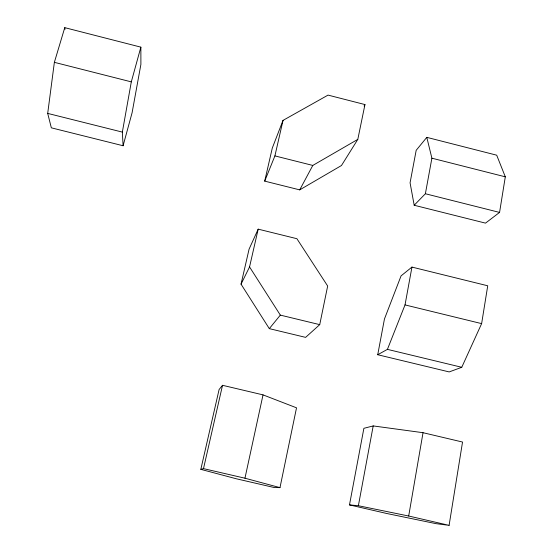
<?xml version="1.0" encoding="UTF-8"?>
<svg xmlns="http://www.w3.org/2000/svg" width="553" height="553" viewBox="0 0 553 553"><rect width="100%" height="100%" fill="white"/><g stroke="black" fill="none" stroke-linecap="round" stroke-linejoin="round"><path stroke-width="0.83" d="M47.696 113.4L54.367 62.337L64.763 27.65L140.87 47.15L140.897 64.411L132.091 112.75L123.091 145.75L51.339 127.826L47.696 113.4L122.351 132.105L123.091 145.75M449.098 525.35L462.536 442.041L423.031 432.702L373.199 425.921L363.888 428.312L349.482 504.896L386.817 513.509L436.006 523.65L449.098 525.35L408.688 516.018L358.379 505.725L349.482 504.896M481.628 323.623L487.732 285.783L411.95 267.085L401.07 275.871L384.446 319.005L377.727 354.729L449.188 371.927L461.762 367.289L481.628 323.623L405.024 304.91L387.418 349.365L377.727 354.729M499.566 212.414L505.304 176.829L496.698 155.186L426.798 137.351L416.181 150.319L410.07 182.794L414.19 205.253L485.506 223.129L499.566 212.414L425.381 193.75L414.19 205.253M408.688 516.018L423.031 432.702M122.351 132.105L131.303 81.872L140.87 47.15M405.024 304.91L411.95 267.085M425.381 193.75L431.893 158.193L426.798 137.351M358.379 505.725L373.199 425.921M319.731 324.639L327.666 286.019L296.899 238.702L258.182 229.149L249.078 249.147L241.039 284.159L269.311 328.641L305.615 337.371L319.731 324.639L280.33 315.113L249.548 266.94L258.182 229.149M357.805 139.384L364.959 104.565L328.047 95.102L283.018 120.395L272.29 148.073L264.7 181.128L299.712 189.873L341.478 165.513L357.805 139.384L312.798 165.43L299.712 189.873M279.984 487.628L296.526 407.817L263.028 394.877L222.52 385.296L219.099 389.533L200.822 469.352L236.414 478.801L274.281 487.539L279.984 487.628L244.958 478.207L203.497 468.626L200.822 469.352M244.958 478.207L263.028 394.877M203.497 468.626L222.52 385.296M264.7 181.128L274.91 155.898L283.018 120.395M241.039 284.159L249.548 266.94M364.102 106.024L364.959 104.565M269.311 328.641L280.33 315.113M387.418 349.365L461.762 367.289M274.91 155.898L312.798 165.43M54.367 62.337L131.303 81.872M431.893 158.193L505.304 176.829M64.763 27.65L65.04 29.295"/></g></svg>
